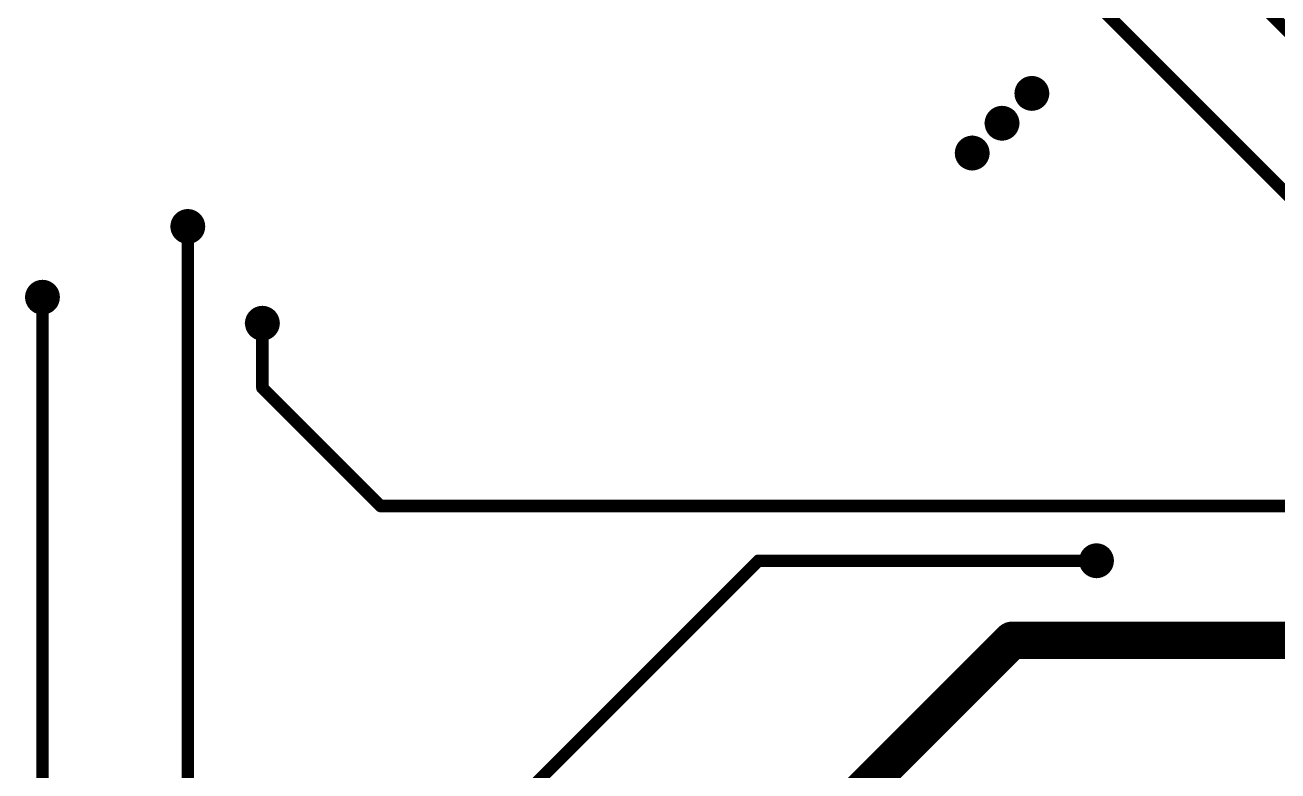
# Model space of a CAD drawing. Header units: millimetres. Extents: x 1557 to 2774, y 1107 to 1474.
# Drawn here: x 2289.55 to 2314.75, y 1400.06 to 1415.06 of the extents above; entities that cross this region are included whole.
import ezdxf

# ---------------------------------------------------------------- set-up
doc = ezdxf.new("R2010")
doc.units = ezdxf.units.MM
for name, color, linetype in [('BottomLayer', 5, 'Continuous'), ('PDF _Геометрия', 7, 'Continuous'), ('PDF _Сплошная заливка', 7, 'Continuous'), ('ViaHoleLayer', 16, 'Continuous')]:
    doc.layers.add(name, color=color, linetype=linetype)

msp = doc.modelspace()

# ---------------------------------------------------------------- hatches: boundary and pattern name
at = {"layer": 'PDF _Сплошная заливка', "transparency": 33554559}
for points in [[(2310.061, 1413.683, -0.414259), (2309.798, 1413.421), (2309.798, 1413.421), (2309.798, 1413.421), (2309.798, 1413.683), (2309.798, 1413.683)], [(2309.461, 1413.083, -0.19888), (2309.384, 1412.898), (2309.384, 1412.898, -0.198969), (2309.198, 1412.821), (2309.198, 1412.821), (2309.198, 1412.821), (2309.198, 1413.083), (2309.198, 1413.083)], [(2308.861, 1412.483, -0.414208), (2308.598, 1412.221), (2308.598, 1412.221), (2308.598, 1412.221), (2308.598, 1412.483), (2308.598, 1412.483)], [(2293.084, 1411.006, -0.19888), (2293.007, 1410.821), (2293.007, 1410.821, -0.198956), (2292.822, 1410.744), (2292.822, 1410.744), (2292.822, 1410.744), (2292.822, 1411.006), (2292.822, 1411.006)], [(2290.161, 1409.583, -0.414158), (2289.899, 1409.321), (2289.899, 1409.321), (2289.899, 1409.321), (2289.899, 1409.583), (2289.899, 1409.583)], [(2294.584, 1409.061, -0.414208), (2294.322, 1408.798), (2294.322, 1408.798), (2294.322, 1408.798), (2294.322, 1409.061), (2294.322, 1409.061)], [(2311.361, 1404.284, -0.198988), (2311.284, 1404.098), (2311.284, 1404.098, -0.198988), (2311.098, 1404.021), (2311.098, 1404.021), (2311.098, 1404.021), (2311.098, 1404.284), (2311.098, 1404.284)]]:
    msp.add_hatch(color=7, dxfattribs=at).paths.add_polyline_path(points)

# ---------------------------------------------------------------- linework, layer by layer
at = {"layer": 'BottomLayer'}
for points, const_width in [([(2317.299, 1412.584), (2303.499, 1426.384)], 0.25), ([(2315.599, 1410.984), (2301.299, 1425.284)], 0.25), ([(2292.822, 1394.161), (2292.822, 1411.007)], 0.25), ([(2289.899, 1395.484), (2289.899, 1409.584)], 0.25), ([(2294.322, 1407.761), (2294.322, 1409.061)], 0.25), ([(2296.699, 1405.384), (2294.322, 1407.761)], 0.25), ([(2325.099, 1405.384), (2296.699, 1405.384)], 0.25), ([(2304.299, 1404.284), (2298.899, 1398.884)], 0.25), ([(2311.099, 1404.284), (2304.299, 1404.284)], 0.25), ([(2309.399, 1402.684), (2305.999, 1399.284)], 0.75), ([(2319.099, 1402.684), (2309.399, 1402.684)], 0.75)]:
    msp.add_lwpolyline(points, dxfattribs=dict(at, const_width=const_width))
for points, const_width in [([(2294.384, 1407.761, -1), (2294.259, 1407.761, -1)], 0.125), ([(2294.384, 1407.761, -1), (2294.259, 1407.761, -1)], 0.125), ([(2296.761, 1405.384, -1), (2296.636, 1405.384, -1)], 0.125), ([(2296.761, 1405.384, -1), (2296.636, 1405.384, -1)], 0.125), ([(2304.361, 1404.284, -1), (2304.236, 1404.284, -1)], 0.125), ([(2304.361, 1404.284, -1), (2304.236, 1404.284, -1)], 0.125), ([(2311.161, 1404.284, -1), (2311.036, 1404.284, -1)], 0.125), ([(2309.586, 1402.684, -1), (2309.211, 1402.684, -1)], 0.375), ([(2309.586, 1402.684, -1), (2309.211, 1402.684, -1)], 0.375)]:
    msp.add_lwpolyline(points, format="xyb", close=True, dxfattribs=dict(at, const_width=const_width))
at = {"layer": 'PDF _Геометрия', "lineweight": 9}
for points in [[(2309.799, 1413.334), (2309.799, 1414.033)], [(2309.448, 1413.683), (2310.148, 1413.683)], [(2309.198, 1412.734), (2309.198, 1413.434)], [(2308.849, 1413.084), (2309.548, 1413.084)], [(2308.598, 1412.133), (2308.598, 1412.834)], [(2308.248, 1412.484), (2308.948, 1412.484)], [(2292.822, 1410.656), (2292.822, 1411.356)], [(2292.472, 1411.006), (2293.172, 1411.006)], [(2289.899, 1409.234), (2289.899, 1409.933)], [(2289.549, 1409.583), (2290.249, 1409.583)], [(2294.322, 1408.71), (2294.322, 1409.411)], [(2293.972, 1409.061), (2294.672, 1409.061)], [(2311.099, 1403.934), (2311.099, 1404.634)], [(2310.748, 1404.284), (2311.448, 1404.284)]]:
    msp.add_lwpolyline(points, dxfattribs=at)
for points in [[(2309.536, 1413.683, -0.414036), (2309.799, 1413.946, -0.413811), (2310.061, 1413.683, -0.413811), (2309.799, 1413.421, -0.414036)], [(2308.936, 1413.084, -0.414315), (2309.198, 1413.346, -0.414315), (2309.461, 1413.084, -0.414315), (2309.198, 1412.821, -0.414315)], [(2308.336, 1412.484, -0.413811), (2308.598, 1412.746, -0.413811), (2308.861, 1412.484, -0.414036), (2308.598, 1412.221, -0.414036)], [(2292.559, 1411.006, -0.414315), (2292.822, 1411.269, -0.414315), (2293.084, 1411.006, -0.414315), (2292.822, 1410.744, -0.414315)], [(2289.636, 1409.583, -0.414315), (2289.899, 1409.846, -0.414315), (2290.161, 1409.583, -0.414315), (2289.899, 1409.321, -0.414315)], [(2294.059, 1409.061, -0.413811), (2294.322, 1409.323, -0.413811), (2294.584, 1409.061, -0.414036), (2294.322, 1408.798, -0.414036)], [(2310.836, 1404.284, -0.414036), (2311.099, 1404.546, -0.414315), (2311.361, 1404.284, -0.414315), (2311.099, 1404.021, -0.414036)]]:
    msp.add_lwpolyline(points, format="xyb", close=True, dxfattribs=at)
at = {"layer": 'ViaHoleLayer', "const_width": 0.35}
for points in [[(2309.974, 1413.684, -1), (2309.624, 1413.684, -1)], [(2309.374, 1413.084, -1), (2309.024, 1413.084, -1)], [(2308.774, 1412.484, -1), (2308.424, 1412.484, -1)], [(2292.997, 1411.007, -1), (2292.647, 1411.007, -1)], [(2290.074, 1409.584, -1), (2289.724, 1409.584, -1)], [(2294.497, 1409.061, -1), (2294.147, 1409.061, -1)], [(2311.274, 1404.284, -1), (2310.924, 1404.284, -1)]]:
    msp.add_lwpolyline(points, format="xyb", close=True, dxfattribs=at)

doc.saveas('drawing.dxf')
